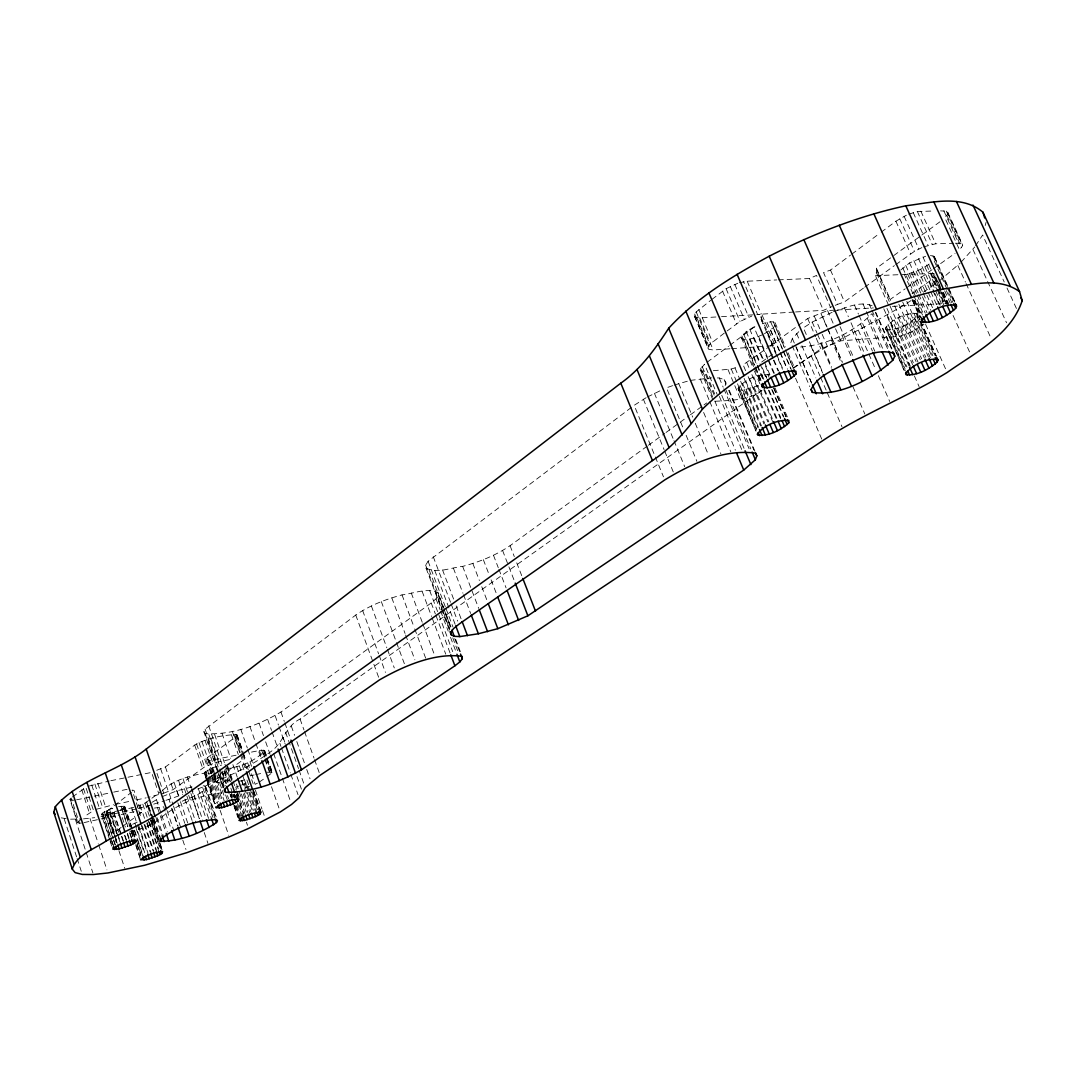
<?xml version="1.0" encoding="UTF-8"?>
<svg xmlns="http://www.w3.org/2000/svg" width="1076" height="1076" viewBox="0 0 1076 1076"><rect width="100%" height="100%" fill="white"/><g stroke="black" fill="none" stroke-linecap="round" stroke-linejoin="round"><path stroke-width="0.75" stroke-dasharray="5 3.75" d="M888.52 305.1L875.434 275.698L876.9 270.426L876.415 268.26L892.448 256.532M729.958 348.785L713.213 349.996L708.559 349.256L694.262 315.806L696.226 311.919L710.685 300.365M79.409 823.221L77.445 822.602L69.953 799.71L71.137 797.975L79.409 823.221L81.44 823.059M712.796 399.694L700.22 369.673L704.484 364.226L717.154 394.394M707.833 348.032L709.864 344.28L725.829 331.919M985.212 225.516L986.073 222.342M77.445 822.602L82.664 817.881M761.916 321.32L761.028 317.003L761.781 314.353L756.751 314.636M725.17 385.585L726.031 382.72L724.175 379.613L719.279 377.958L713.146 377.905M753.657 366.512L741.364 337.662L746.219 331.583L753.899 326.969L767.645 359.088M755.984 431.167L738.042 388.718C744.323 379.344 758.217 373.601 769.367 374.878M775.177 352.242L774.37 348.113L775.177 345.544L761.781 314.353M109.617 839.657L101.332 814.613L104.359 811.775L109.523 809.381L112.576 808.278L121.453 834.989M121.171 827.336L113.168 833.819L105.973 812.084L131.339 792.42M764.39 333.802L773.348 327.709L775.648 323.889L773.335 321.899L770.591 321.778L762.844 323.378M119.49 810.712L124.924 806.691L118.575 806.61M790.847 342.639L792.34 338.496L798.863 331.61M152.684 818.836L148.569 806.583L149.308 804.727M216.774 769.044L203.915 731.815L205.099 729.151L355.752 615.055C369.66 605.371 385.746 599.292 402.02 594.894C413.668 593.602 426.822 587.483 438.053 592.688L450.965 626.851M903.894 370.023L885.44 327.965C892.394 318.899 906.059 312.067 917.465 313.842L920.182 319.922M206.767 781.001L204.453 772.353L212.766 767.726L221.737 764.982M947.7 212.08L962.401 244.239L962.603 245.691L959.51 249.888L944.903 217.89L947.929 213.586L947.7 212.08L946.302 211.138L940.532 210.883M197.728 788.99C223.835 778.674 249.982 767.336 272.537 750.389C283.687 741.431 286.229 725.601 300.083 719.05L761.512 390.507M182.234 801.19C190.371 797.477 200.849 795.124 205.933 787.296L204.924 786.045L202.006 785.534L213.559 819.226M930.444 255.469L934.385 256.545L933.712 259.867L952.919 302.302M210.963 773.644L205.839 758.768L235.563 737.02L236.801 734.531C222.651 735.15 207.278 737.894 194.702 745.076L165.408 766.959L156.02 770.537L163.7 793.187L147.842 797.491M912.125 293.708L932.206 279.262L934.95 275.523M885.777 329.148C897.209 330.803 910.686 324.064 917.734 315.053L917.465 313.842M211.474 775.123L213.519 781.082L244.696 758.715L243.539 753.335M225.543 768.883C240.042 767 254.501 761.593 264.723 750.833L261.629 750.107L248.112 752.756M266.902 776.832L272.336 772.474L268.529 761.647M449.459 630.146L426.029 568.101L425.652 565.156L428.1 561.255L631.491 407.347M961.124 262.1L974.775 246.969M975.65 245.637L982.63 235.025L1004.231 281.979M203.915 731.815L205.207 733.63C231.501 735.258 258.455 725.305 280.957 712.003L431.22 602.937L436.009 598.848L438.349 595.351L438.053 592.688M900.76 270.049L909.543 262.921L925.656 256.249M811.748 383.285L796.186 347.212C824.122 346.499 852.461 333.385 872.044 313.587L888.063 349.781M939.2 281.011L960.048 263.23M129.887 826.233L130.909 825.332M913.053 293.963L904.243 274.313C914.291 273.089 923.854 268.462 931.668 262.1M72.469 796.939L85.851 787.35L93.491 810.484L84.009 816.872M712.003 299.343L726.098 288.691L737.786 283.257M727.161 330.924L740.059 321.468L751.828 316.062M707.147 362.222L728.519 346.257M729.851 345.261L755.231 326.31M863.382 288.166L844.499 301.885L837.505 304.414L823.543 272.578L830.497 270.076L850.524 255.106M851.856 254.111L879.886 233.169M881.231 232.174L895.904 221.212L906.382 215.213M140.405 815.554L137.325 806.354L145.018 803.073L150.6 799.172M151.891 798.217L160.983 791.573M162.274 790.631C176.41 777.37 196.195 774.76 214.393 771.196M745.614 370.695L743.112 364.791L768.815 346.97M770.16 345.988L807.673 318.536L827.565 310.56L835.743 310.09M893.779 255.55L920.505 236.021M921.836 235.039L941.877 220.378M122.529 826.355L136.047 816.536M137.392 815.554L141.454 812.609L134.016 790.416L132.092 790.08L139.006 810.726M163.7 793.187L173.101 789.609L204.521 766.973L216.02 762.44L229.914 759.495M761.673 362.047L772.474 354.206M864.727 287.184L894.412 265.611M895.77 264.642L914.465 251.34L922.334 247.399M426.029 568.101C437.3 573.844 450.817 567.63 462.653 566.38C479.358 561.941 495.727 555.472 510.064 545.693L647.053 446.244M648.411 445.262L664.686 433.44M666.044 432.458L689.097 415.726M690.456 414.731L702.668 405.881M704.027 404.885L706.73 402.922M129.833 831.412L144.52 827.807L153.922 823.503C173.034 806.26 196.128 795.298 221.858 792.837M793.765 368.1L820.84 348.826L840.813 340.836L899.402 336.385L911.291 332.121L924.042 324.212M876.9 270.426L890.726 301.468L890.296 299.397L905.145 288.839M906.49 287.87L932.139 269.619M933.484 268.664L955.085 253.29M923.383 292.215L937.949 282.046M259.262 782.077L265.624 777.706M646.125 397.703L634.168 405.316L663.462 476.829M792.945 368.18C830.484 341.253 873.994 324.562 912.69 299.545M832.125 312.296L812.219 322.101L803.382 327.871L806.718 335.551M715.15 401.254C731.33 400.447 748.95 400.218 762.628 390.252M151.985 802.333L159.382 798.056M647.496 396.95L661.942 389.862M132.604 824.27L137.54 821.997L148.044 853.389M241.535 785.103L246.552 782.803L249.255 790.578M257.473 783.167L255.173 784.31L251.434 773.59M778.352 279.854L809.515 278.523L816.509 275.416L830.443 307.238L837.505 304.414M741.364 337.662L742.023 338.9L746.542 339.666L754.222 338.066L763.018 334.542M795.594 311.946L823.409 310.345L830.443 307.238M738.042 388.718L738.647 389.768L742.87 390.319L758.217 385.477L773.577 421.604M162.328 796.576L176.787 790.873L194.366 786.314M88.676 786.139L109.227 781.042M96.315 809.273L113.626 804.74M101.332 814.613L105.219 815.097L116.719 811.896M833.497 311.677C845.87 307.965 860.329 300.298 873.039 306.149M672.594 385.665L666.461 387.844L683.596 429.203M674.127 385.114L688.815 380.783M713.348 370.709L731.263 369.028L739.091 366.58M908.695 214.164L917.371 211.528L933.968 210.977M923.49 246.888L935.649 243.781L953.645 243.27M165.919 800.342L182.732 794.572M238.657 786.153L235.779 787.04L244.951 813.483M241.508 780.356L244.171 788.022L249.645 786.475M137.943 808.56L152.133 804.606M153.666 804.135L164.386 800.826M238.859 781.351L246.754 779.401L258.213 812.299M136.343 808.991L101.023 816.684M739.306 282.732L747.188 281.199L776.711 279.935M120.256 810.376L134.46 807.242M212.833 772.729L205.691 773.913L204.077 773.16M105.973 812.084L109.644 812.555L118.616 810.726M84.009 822.602L119.53 814.935M121.144 814.586L134.056 811.788M115.253 804.404L129.927 801.284M136.437 799.912L146.215 797.841M213.788 774.074L217.204 782.79L233.263 779.374M250.937 775.635L254.151 774.949M255.752 774.612L263.781 772.904M76.531 799.831L92.671 796.482M94.284 796.146L112.052 792.461M113.666 792.124L129.819 788.762M110.855 780.705L151.595 772.42L158.737 793.563M205.839 758.768L209.551 760.611L236.868 755.056M154.419 808.076L163.579 806.785L165.193 811.546M266.996 772.218L272.336 772.474M690.254 380.393L711.613 377.891M83.498 818.863L94.715 817.666M793.967 312.04L757.585 314.421L743.543 281.656M731.64 348.664L765.13 346.27M766.811 346.149L775.177 345.544M70.586 819.172L81.884 818.984M73.962 800.262L69.953 799.71M892.434 306.378L946.974 303.513L933.403 273.492L899.993 274.636M694.262 315.806L695.002 317.084L699.696 317.931L719.831 316.774M721.512 316.667L755.07 314.73M837.37 309.996L873.349 307.911M875.434 275.698L898.352 274.716M955.286 243.216L961.029 243.364L962.401 244.239M700.22 369.673L700.893 370.763L705.224 371.368L714.625 393.776M61.238 817.854L68.985 819.078M139.544 812.313L141.454 812.609M213.519 781.082L216.518 782.01M243.633 757.087L245.126 757.894M933.403 273.492L934.721 274.245M148.569 806.583L152.859 816.926M1007.015 288.032L1016.78 309.242M973.027 249.619L1006.544 322.773M947.929 213.586L962.603 245.691M946.302 211.138L961.029 243.364M946.961 215.577L961.608 247.614M943.813 210.842L958.555 243.122M957.882 265.503L965.414 282.06M966.1 283.566L991.467 339.249M920.841 211.152L935.649 243.781M917.371 211.528L932.193 244.212M934.385 256.545L955.058 302.181M934.64 257.971L954.587 302.006M913.228 212.564L928.037 245.261M932.959 255.698L946.759 286.176M947.458 287.695L954.358 302.934M946.342 290.587L951.87 302.8M944.674 290.843L950.148 302.934M943.612 292.578L948.454 303.284M938.111 281.737L940.142 286.229M942.858 292.228L948.279 304.212M935.636 277.016L948.481 305.45M953.067 315.47L970.243 353.453M928.655 264.508L938.891 287.171M939.577 288.677L946.409 303.782M934.089 277.245L940.168 290.681M940.841 292.174L946.248 304.118M931.09 273.304L944.674 303.378M922.926 256.949L936.752 287.548M937.438 289.067L944.351 304.374M904.082 216.249L918.85 248.959M932.206 279.262L937.6 291.192M938.272 292.685L944.997 307.601M924.889 266.942L941.903 304.669M929.422 281.468L934.129 291.892M934.802 293.385L940.168 305.288M918.433 258.549L932.246 289.148M932.932 290.681L939.832 305.988M899.724 218.657L914.465 251.34M920.599 269.242L930.121 290.359M930.794 291.865L936.914 305.436M913.874 260.594L934.533 306.485M895.904 221.212L910.605 253.855M916.106 271.246L933.067 308.933M909.543 262.921L922.603 291.973M923.289 293.506L930.848 310.318M911.681 272.82L928.628 310.52M905.75 265.395L918.097 292.887M918.783 294.407L927.001 312.739M907.633 273.869L916.443 293.492M917.129 294.999L925.252 313.116M902.751 267.83L923.961 315.093M913.726 295.47L922.535 315.12M914.788 300.204L921.54 315.255M925.589 324.279L945.831 369.445M914.412 300.5L921.231 315.712M913.242 299.854L921.379 318.012M912.152 299.262L920.33 317.501M912.461 300.608L919.926 317.286M920.868 321.442L936.51 356.358M917.734 315.053L919.765 319.599M920.451 321.119L936.066 355.981M916.106 313.156L935.178 355.739M916.9 316.707L934.506 356.048M913.739 313.035L932.838 355.685M915.03 318.671L931.924 356.438M906.786 301.361L918.662 327.911M910.552 313.493L930.323 357.73M912.26 320.823L928.44 357.03M902.697 302.074L915.219 330.076M906.732 314.501L925.817 357.245M908.763 323.015L924.244 357.676M898.81 304.145L911.291 332.121M902.549 315.994L921.621 358.752M904.795 325.1L920.249 359.747M894.707 305.961L907.176 333.937M876.415 268.26L890.296 299.397M898.312 317.877L918.03 362.141M876.563 272.914L890.35 303.876M900.625 326.943L916.039 361.576M890 305.934L903.114 335.389M894.304 319.989L913.295 362.706M896.51 328.422L912.582 364.576M886.947 308.382L899.402 336.385M890.793 322.208L910.43 366.405M887.243 314.864L909.623 365.235M914.371 375.914L919.119 386.607M883.813 308.825L896.268 336.855M892.73 329.431L908.803 365.598M888.036 324.374L906.947 366.997M889.556 329.902L906.288 367.629M886.22 326.337L905.077 368.88M887.175 329.807L905.279 370.615M885.44 327.965L904.27 370.426M875.743 312.242L892.596 350.278M875.313 312.349L892.085 350.225M869.314 304.32L871.345 308.906M872.017 310.426L889.61 350.171M862.992 303.97L865.709 310.103M866.382 311.636L883.342 350.009M867.471 318.657L881.392 350.184M854.505 305.14L858.446 314.098M859.105 315.577L874.882 351.368M860.571 324.172L872.434 351.099M858.298 330.09L875.689 369.593M878.366 375.672L889.731 401.496M830.497 270.076L844.499 301.885M844.431 307.776L848.372 316.748M850.995 322.719L864.795 354.098M851.829 329.767L862.306 353.641M840.047 326.633L853.806 358.039M841.835 335.08L851.936 358.16M827.565 310.56L834.855 327.212M835.514 328.731L840.813 340.836M809.515 278.523L823.409 310.345M822.494 316.573L827.067 327.037M827.713 328.53L842.064 361.415M820.934 313.479L842.373 362.518M852.945 386.741L864.835 413.991M831.237 339.774L841.298 362.841M814.276 316.156L821.526 332.807M822.185 334.327L827.457 346.432M812.219 322.101L816.913 332.887M817.572 334.434L831.64 366.768M820.719 343.526L831.425 368.167M807.673 318.536L815.581 336.707M816.24 338.227L820.84 348.826M809.381 341.697L822.696 372.417M810.954 346.136L822.615 372.995M811.331 355.981L819.993 375.968M820.652 377.501L826.65 391.341M827.31 392.888L841.97 426.715M796.617 333.466L799.253 339.586M801.902 345.705L815.81 377.851M792.34 338.496L811.425 382.693M792.151 345.665L809.811 386.62M775.056 322.625L785.534 346.956M788.062 352.74L794.707 368.248M775.056 325.638L784.834 348.355M785.493 349.875L793.308 368.059M773.335 321.899L784.485 347.804M787.107 353.896L793.671 369.135M795.567 378.214L821.835 439.304M773.348 327.709L790.914 368.543M770.591 321.778L782.413 349.256M783.059 350.776L790.941 369.095M770.645 329.996L779.723 351.139M780.369 352.646L787.511 369.256M767.013 322.289L779.481 351.314M780.14 352.847L786.704 368.126M747.188 281.199L761.243 313.923M761.028 317.003L774.37 348.113M767.121 332.323L776.186 353.439M776.832 354.945L783.301 370.036M761.068 319.33L782.521 369.256M774.007 360.164L778.526 370.722M773.442 360.151L778.029 370.87M758.62 336.492L774.747 374.179M768.291 360.621L774.182 374.381M734.773 284.333L748.802 317.138M754.222 338.066L763.879 360.689M764.525 362.195L770.322 375.766M775.097 388.086L788.17 418.9M749.757 329.216L762.817 359.787M765.426 365.907L769.34 375.08M773.913 388.073L786.179 416.802M730.268 286.377L744.269 319.168M767.753 374.3L769.058 377.34M773.604 387.992L785.937 416.883M772.326 389.889L783.92 417.071M765.197 374.273L766.502 377.313M771.694 389.499L783.395 416.91M750.107 339.155L759.764 361.792M762.333 367.817L766.838 378.389M746.219 331.583L765.762 377.38M726.098 288.691L740.059 321.468M769.152 390.4L780.732 417.555M761.862 374.798L763.812 379.371M768.358 390.05L780.705 419.008M746.542 339.666L756.845 363.836M757.491 365.356L763.933 380.46M743.543 333.869L756.536 364.36M757.181 365.88L763.678 381.133M743.785 339.586L754.747 365.302M755.392 366.822L761.189 380.433M741.889 335.941L761.324 381.59M722.547 291.139L736.482 323.876M764.592 389.485L777.423 419.613M757.975 375.847L761.23 383.473M763.825 389.579L776.818 420.097M754.276 367.696L760.759 383.217M750.053 360.689L753.832 369.566M754.451 371.045L760.113 384.347M753.819 377.326L772.635 421.59M746.852 362.787L749.367 368.691M751.868 374.596L759.4 392.323M754.128 387.279L768.829 421.9M749.663 379.169L767.807 421.9M748.129 376.6L755.648 394.314M750.026 388.745L764.713 423.379M745.816 381.213L763.92 423.917M744.094 378.375L751.599 396.089M746.193 389.794L761.512 425.948M742.534 383.338L760.597 426.002M735.043 368.019L740.046 379.828M740.678 381.308L747.551 397.542M742.87 390.319L758.836 428.033M740.046 385.383L758.069 427.979M731.263 369.028L736.885 382.33M737.504 383.796L757.544 431.113M738.513 387.225L756.495 429.741M738.647 389.768L755.917 430.629M727.981 369.539L740.476 399.115M698.835 309.592L712.5 341.993M699.696 317.931L713.213 349.996M696.226 311.919L709.864 344.28M729.246 390.332L754.922 451.248M724.175 379.613L726.112 384.213M728.694 390.332L753.859 450.037M696.858 317.81L710.389 349.929M694.679 314.044L708.277 346.337M726.044 390.117L750.819 448.921M695.002 317.084L708.559 349.256M719.279 377.958L723.166 387.185M723.812 388.732L749.071 448.732M721.754 395.322L744.417 449.217M719.4 396.439L742.131 450.521M702.063 366.297L714.706 396.425M702.601 371.341L712.648 395.269M714.8 401.066L735.379 450.145M700.611 368.153L713.227 398.228M700.247 378.846L709.165 400.137M709.797 401.657L730.819 451.866M703.637 412.458L720.839 453.668M678.714 383.473L692.715 417.125M695.257 423.245L708.627 455.377M686.138 435.323L696.912 461.362M654.396 393.224L673.334 439.142M673.966 440.662L684.699 466.688M643.367 399.196L664.08 449.607M664.712 451.126L673.495 472.512M510.064 545.693L514.301 556.615M516.722 562.842L522.183 576.884M502.586 550.495L515.229 583.152M493.48 555.256L498.269 567.671M498.874 569.231L506.07 587.859M483.339 559.668L488.719 573.629M491.1 579.843L496.48 593.804M472.848 563.461L479.385 580.542M481.766 586.743L487.132 600.731M462.653 566.38L478.699 608.384M453.413 568.222L462.922 593.185M463.527 594.746L470.656 613.481M442.505 569.85L453.803 599.628M456.184 605.896L461.537 620.005M433.238 556.682L450.521 602.264M451.113 603.838L457.663 621.121M434.771 570.509L455.135 624.295M428.1 561.255L445.276 606.662M445.868 608.222L452.969 627.012M455.659 639.265L460.353 651.679M429.149 569.917L443.742 608.518M444.321 610.065L450.736 627.039M438.349 595.351L443.016 607.711M445.356 613.898L450.615 627.806M454.704 638.619L459.95 652.527M425.652 565.156L442.142 608.787M442.734 610.348L449.795 629.057M435.108 591.06L449.835 630.052M452.781 637.839L458.08 651.881M436.009 598.848L440.071 609.621M440.649 611.155L448.208 631.168M450.521 637.315L456.332 652.715M429.674 590.576L452.714 651.666M431.22 602.937L435.363 613.939M435.955 615.512L450.171 653.226M422.115 591.302L431.584 616.454M432.162 618.028L445.773 654.195M411.274 592.984L422.249 622.278M422.828 623.824L434.395 654.652M402.02 594.894L414.152 627.362M414.731 628.909L425.706 658.283M391.785 597.826L405.06 633.455M405.639 635.001L414.865 659.79M381.321 601.605L404.912 665.17M371.368 605.949L386.835 647.779M387.414 649.339L394.287 667.927M362.639 610.536L378.604 653.845M379.182 655.392L385.45 672.419M355.752 615.055L379.008 678.297M300.083 719.05L303.983 729.972M304.535 731.532L314.004 758.069M314.569 759.643L319.585 773.684M291.287 726.018L294.595 735.325M296.801 741.525L304.521 763.247M306.727 769.448L310.036 778.755M280.957 712.003L284.279 721.377M284.844 722.938L290.385 738.553M285.57 732.151L298.496 768.573M299.061 770.16L304.669 785.991M283.069 737.289L285.288 743.57M296.976 776.563L301.428 789.138M275.133 715.688L278.442 725.036M278.993 726.596L285.059 743.718M279.854 743.301L280.957 746.421M281.509 747.968L290.318 772.877M290.87 774.438L298.012 794.666M267.682 719.494L271.529 730.389M272.067 731.936L277.568 747.484M273.627 753.482L290.493 801.338M259.087 723.193L263.472 735.621M265.651 741.835L270.036 754.276M264.723 750.833L266.35 755.46M264.4 750.295L266.579 756.482M267.13 758.029L272.026 771.976M264.279 751.613L271.878 773.24M263.351 750.039L270.977 771.748M263.122 752.595L264.75 757.222M265.288 758.768L270.708 774.195M261.629 750.107L264.36 757.867M264.898 759.414L269.269 771.842M259.356 750.47L262.087 758.244M271.461 786.69L279.773 810.362M249.928 726.515L255.389 742.063M255.927 743.624L261.387 759.172M240.782 729.259L247.319 747.955M247.87 749.515L253.371 765.224M249.982 761.727L251.596 766.314M247.682 762.884L249.296 767.47M237.177 735.11L243.015 751.815M236.801 734.531L242.651 751.263M243.176 752.783L244.763 757.343M236.76 735.971L242.046 751.129M242.584 752.649L244.696 758.715M247.171 766.65L248.274 769.797M248.812 771.371L253.196 783.92M255.389 790.201L261.966 809.044M262.504 810.618L265.247 818.473M235.657 734.249L242.033 752.528M235.563 737.02L240.849 752.178M241.374 753.684L243.499 759.75M245.032 764.014L247.157 770.134M253.721 790.927L261.347 812.77M233.815 734.289L240.19 752.595M253.398 790.443L261.024 812.326M232.255 731.263L239.881 753.133M240.419 754.693L245.866 770.308M252.752 790.107L259.814 810.376M252.86 791.815L259.948 812.151M252.147 792.608L258.106 809.744M231.38 734.652L238.294 754.505M242.181 765.049L244.857 772.702M249.793 792.138L256.841 812.367M244.454 779.791L248.274 790.766M248.825 792.34L255.927 812.73M239.343 765.91L242.006 773.577M242.544 775.11L246.808 787.35M244.225 783.96L253.425 810.389M241.764 780.463L253.223 813.416M236.707 766.556L239.37 774.222M244.239 792.877L250.721 811.533M243.23 793.913L249.78 812.757M222.006 733.254L230.721 758.351M232.9 764.619L237.258 777.168M241.36 793.927L247.83 812.582M236.505 783.987L246.31 812.259M227.735 766.314L232.618 780.382M233.008 780.907L236.249 790.282M236.424 791.344L238.966 798.096M237.056 794.559L239.222 800.84M239.773 802.414L243.579 813.402M227.171 766.099L232.577 781.701M236.908 794.182L237.984 797.303M239.894 803.409L243.687 814.357M246.404 822.185L247.48 825.305M227.117 767.632L232.012 781.741M236.357 794.263L237.433 797.397M214.595 734.37L224.4 762.682M224.951 764.256L230.95 781.566M235.711 795.177L236.787 798.284M239.047 804.835L242.826 815.742M225.799 769.286L230.143 781.835M234.501 794.384L235.577 797.531M234.164 794.155L235.254 797.289M237.433 803.57L242.315 817.693M224.669 769.838L228.435 780.732M233.29 794.747L234.366 797.867M230.815 788.103L232.429 792.783M232.967 794.344L234.057 797.464M236.747 805.252L240.526 816.173M208.704 725.829L222.221 764.902M224.386 771.156L228.179 782.091M236.169 806.22L239.961 817.195M223.902 771.263L227.709 782.265M230.977 791.68L233.142 797.962M231.219 794.451L232.295 797.572M234.998 805.386L238.778 816.307M230.681 794.613L231.77 797.746M234.474 805.588L239.356 819.683M222.234 771.062L226.552 783.503M230.318 794.397L231.394 797.518M210.909 738.674L218.899 761.741M230.116 794.263L231.192 797.397M233.895 805.211L238.226 817.706M234.07 806.314L237.863 817.262M208.865 734.491L219.786 766.099M221.979 772.407L225.799 783.476M219.975 768.815L225.947 786.112M205.099 729.151L218.549 768.089M219.087 769.649L224.481 785.224M208.045 739.346L216.02 762.44M219.961 773.819L224.265 786.26M227.48 795.608L228.556 798.715M205.207 733.63L223.848 787.565M217.312 770.591L223.203 787.659M215.832 766.61L223.431 788.627M225.61 794.922L227.238 799.629M204.951 740.275L212.94 763.382M216.935 774.922L221.764 788.923M222.302 790.483L224.992 798.271M212.766 767.726L213.855 770.873M214.393 772.447L224.171 800.759M209.551 760.611L213.371 771.694M213.922 773.281L217.204 782.79M208.852 759.79L213.236 772.487M201.884 741.391L209.847 764.498M214.433 777.397L222.49 800.759M207.614 759.172L215.294 781.432M209.928 768.937L221.306 801.97M211.609 778.096L219.665 801.486M199.02 742.615L206.982 765.735M207.48 770.174L209.107 774.881M209.645 776.455L218.307 801.607M208.636 776.953L217.769 803.476M220.123 810.309L228.717 835.285M196.572 743.879L204.521 766.973M205.624 771.344L207.238 776.052M207.776 777.625L216.424 802.75M205.691 773.913L206.767 777.047M207.305 778.607L215.899 803.611M204.453 772.353L206.081 777.06M206.619 778.634L215.254 803.732M194.702 745.076L202.638 768.156M204.494 773.698L206.646 779.952M207.184 781.512L216.33 808.116M207.305 782.561L215.926 807.632M205.933 787.296L217.433 820.759M204.924 786.045L216.451 819.63M205.005 789.179L215.375 819.374M202.221 791.586L211.447 818.527M198.428 788.869L208.959 819.603M197.769 794.33L205.879 818.056M191.34 786.838L202.934 820.719M187.291 776.832L191.017 787.753M191.555 789.313L194.756 798.688M190.909 793.456L199.437 818.446M204.238 832.501L207.977 843.436M191.945 797.249L199.504 819.361M183.001 778.647L190.465 800.504M184.319 788.56L186.417 794.734M186.942 796.28L195.899 822.535M178.535 780.396L182.799 792.891M184.924 799.132L192.16 820.652M173.962 782.077L178.737 796.132M176.787 790.873L179.934 800.154M180.459 801.701L188.34 824.888M177.849 802.79L184.83 823.328M165.408 766.959L173.101 789.609M169.268 793.617L172.94 804.445M173.465 805.991L180.808 827.646M160.647 768.708L168.34 791.358M168.986 799.401L170.048 802.535M172.173 808.789L177.997 826.005M182.772 840.1L185.96 849.489M171.568 808.224L177.459 825.628M167.036 810.484L173.828 830.591M165.731 813.133L171.084 828.977M156.423 799.549L161.118 813.443M161.642 814.989L167.372 831.977M157.567 807.861L159.705 814.223M160.243 815.81L165.61 831.694M157.177 817.747L163.404 836.24M155.926 817.316L161.561 834.061M153.962 818.567L160.687 838.54M153.37 818.446L159.544 836.778M153.196 820.369L158.871 837.222M146.699 802.023L151.339 815.823M151.851 817.357L153.922 823.503M147.533 806.018L150.707 815.447M151.232 817.02L161.992 848.991M152.093 820.477L162.597 851.708M161.171 848.09L151.743 820.06L150.707 820.961L160.122 848.964M150.896 820.329L160.351 848.466M145.018 803.073L152.227 824.539M149.564 822.037L158.495 848.655M149.013 822.01L158.925 851.546M142.799 804.202L149.994 825.655M147.183 822.481L157.163 852.246M146.766 823.14L155.617 849.556M140.176 805.319L144.789 819.105M144.951 824.741L153.881 851.398M144.103 824.27L152.953 850.672M142.019 825.655L151.474 853.9M141.238 825.319L150.075 851.735M138.858 827.767L147.17 852.649M131.756 807.915L136.881 823.248M137.392 824.794L138.925 829.394M134.863 823.14L145.879 856.092M136.127 828.466L144.44 853.362M134.702 830.551L143.592 857.209M134.258 830.457L137.903 841.365M138.414 842.925L142.583 855.38M124.924 806.691L141.507 855.77M132.469 830.026L135.092 837.868M137.177 844.135L140.835 855.111M124.399 806.206L135.872 840.598M124.655 807.444L136.101 841.741M137.069 844.66L140.714 855.568M123.094 806.032L130.922 829.515M131.164 830.484L134.581 840.464M135.845 844.539L140.014 857.034M123.606 808.412L129.308 825.534M131.393 831.775L133.989 839.562M131.191 831.613L133.276 837.868M135.885 845.682L140.566 859.764M121.117 806.166L127.896 826.543M129.981 832.811L131.554 837.518M121.844 809.529L127.546 826.637M129.618 832.864L131.178 837.532M122.234 817.585L125.367 827M127.452 833.281L130.061 841.123M127.264 834.048L128.811 838.715M125.058 835.595L127.156 841.876M124.48 835.218L126.026 839.885M121.965 836.563L124.063 842.844M113.706 812.999L120.929 834.774M121.453 836.321L123 840.988M112.038 812.138L118.71 832.232M109.523 809.381L120.996 843.961M110.64 813.94L117.876 835.729M118.387 837.276L119.934 841.957M109.644 812.555L116.827 834.223M107.183 810.457L114.944 834.384M97.822 783.368L105.475 806.475M106.726 810.578L118.172 845.158M107.748 814.653L114.984 836.455M115.495 838.016L117.042 842.696M106.201 811.371L113.41 833.147M106.497 812.528L113.693 834.25M115.226 839.576L116.289 842.764M118.925 850.712L124.722 868.224M104.359 811.775L113.195 838.486M113.72 840.06L115.28 844.768M105.219 815.097L112.967 838.486M113.478 840.047L115.549 846.287M94.876 784.068L102.529 807.202M102.61 812.905L111.433 839.576M111.944 841.15L114.029 847.431M103.229 815.245L113.558 846.476M101.574 813.873L112.98 848.359M91.756 785.023L99.396 808.157M110.129 841.23L112.724 849.058M83.484 788.573L91.11 811.694M81.736 789.73L89.348 812.837M89.981 818.392L98.198 843.342M98.71 844.902L106.914 869.838M70.142 798.957L78.05 823.059M75.401 819.455L85.703 850.928M86.214 852.501L92.913 872.959M64.17 818.809L76.611 856.953M77.136 858.54L81.278 871.264"/><path stroke-width="1.5" d="M53.8 812.34L55.32 806.664C79.368 778.943 117.997 771.479 146.215 749.084L620.798 383.177C641.067 368.88 655.351 348.759 668.68 328.261C696.818 297.581 732.931 275.886 769.205 256.209C812.582 234.191 858.164 216.088 905.804 205.798C930.807 202.786 961.594 194.164 982.913 212.174L1019.564 291.636L1022.2 300.688C1010.875 334.999 974.91 352.834 947.189 372.457C906.691 397.219 861.97 414.3 822.494 440.824L320.137 775.245L305.234 787.578L299.115 797.787L291.583 804.431L280.325 811.936L248.569 828.439L229.255 836.846L187.009 852.622L144.668 865.252L107.95 872.959L93.437 874.532L82.314 874.438L75.132 872.623L72.267 869.112L53.8 812.34L55.32 814.384M72.267 869.112C77.122 854.438 94.5 848.977 106.268 840.948C126.511 830.605 147.641 821.741 166.35 808.668L652.46 460.568C672.782 447.186 688.115 428.45 702.44 409.122C732.205 379.949 768.829 359.196 805.52 340.043C849.61 318.415 895.568 300.244 943.437 289C967.97 285.759 997.546 275.712 1019.564 291.636M450.05 631.693L451.221 634.8L454.233 636.306L459.802 636.602L478.376 633.764L497.838 628.68L527.886 615.795L743.745 470.077L755.379 459.748L756.845 455.82L755.567 452.767M795.917 374.112L796.011 371.287C783.92 369.902 769.017 376.237 762.064 386.257L762.669 387.4C774.639 389.001 787.403 382.276 795.917 374.112L793.967 369.566M788.762 422.855L788.816 420.42C777.585 419.6 764.014 425.114 757.262 434.193L757.84 435.175C768.977 436.21 780.665 430.265 788.762 422.855L787.471 419.828M892.73 360.325L894.761 356.277L893.941 353.332C876.953 347.763 859.052 358.51 843.369 364.401C831.842 371.126 816.805 376.654 811.116 389.647L812.353 392.39C840.383 396.385 872.3 378.765 892.73 360.325L888.722 351.287M216.464 822.548L217.433 820.759L216.451 819.63C196.814 820.369 174.272 826.798 159.894 840.289L161.077 841.351C180.58 840.975 200.418 833.483 216.464 822.548L215.375 819.374M955.663 308.355L956.443 305.234C944.082 303.244 929.395 310.87 921.688 320.54L921.971 321.832C934.022 323.984 946.799 316.156 955.663 308.355L953.605 303.809M937.223 362.101L937.868 359.397C926.369 358.093 912.999 364.67 905.615 373.466L905.911 374.569C917.142 376.062 928.817 369.202 937.223 362.101L935.192 357.555M459.815 661.942L462.29 658.714L462.115 656.333C434.65 652.513 403.285 666.232 379.572 679.844L229.255 785.211L225.556 788.331L224.279 790.766L225.489 792.326C251.959 792.595 278.496 782.615 301.468 769.77L454.906 665.802L459.815 661.942L456.923 654.248M135.025 842.669L135.872 840.598L127.156 841.876L118.172 845.158L112.724 849.058L119.1 848.924L130.882 844.929L135.025 842.669L133.989 839.562M161.682 853.631L162.597 851.708L154.406 852.972L145.879 856.092L140.566 859.764L146.511 859.59L157.701 855.77L161.682 853.631L160.647 850.524M237.877 801.405L239.128 799.159C231.058 799.32 221.858 802.104 215.926 807.632L221.817 807.713L233.546 803.745L237.877 801.405L236.787 798.284M259.733 814.411L261.024 812.326C253.317 812.568 244.723 815.272 238.953 820.396L244.44 820.41L255.59 816.617L259.733 814.411L258.657 811.291M756.845 455.82L755.15 453.104C723.328 449.163 691.411 463.581 664.726 479.936L458.86 624.255L453.561 628.572L450.978 632.163L451.221 634.8M1020.815 297.675L1022.2 300.688M972.973 205.072L1010.082 285.624M956.429 201.468L993.847 283.042M933.739 201.669L971.346 284.145M955.273 303.526L956.645 306.566M950.834 304.454L953.565 310.507M905.804 205.798L943.437 289M947.095 305.288L950.498 312.847M942.589 306.176L946.678 315.228M937.6 306.942L942.347 317.501M933.739 310.439L937.815 319.491M929.314 312.04L933.376 321.078M925.938 314.622L929.314 322.168M923.208 316.626L925.925 322.666M921.379 318.012L923.41 322.558M873.806 213.734L911.332 297.46M936.739 357.501L938.097 360.527M933.282 359.451L935.3 363.984M929.113 358.537L932.488 366.082M924.916 359.182L928.951 368.221M921.581 362.76L924.943 370.279M917.384 364.589L920.733 372.121M913.255 366.082L916.604 373.601M909.462 367.118L912.811 374.65M907.633 370.642L909.637 375.174M905.938 372.121L907.283 375.147M839.253 225.18L876.496 309.189M892.757 351.731L894.761 356.277M882.064 351.691L888.023 365.194M873.093 352.592L881.002 370.548M862.965 355.134L872.138 376.022M803.812 239.571L840.652 323.62M852.609 359.707L862.051 381.254M841.97 364.387L851.372 385.921M832.098 369.7L840.8 389.714M823.261 374.488L831.022 392.404M769.205 256.209L805.52 340.043M816.845 380.326L822.669 393.803M812.407 384.778L816.294 393.803M811.048 389.377L812.353 392.39M791.559 370.063L794.155 376.116M788.157 370.763L791.398 378.322M783.947 371.543L787.834 380.595M779.172 372.229L783.691 382.774M737.073 274.259L772.797 357.649M775.393 375.685L779.253 384.724M770.967 377.272L774.828 386.311M784.565 418.577L787.134 424.616M767.484 379.895L770.698 387.441M782.01 420.568L784.579 426.594M764.565 381.967L767.148 388.006M762.481 383.46L764.404 388.006M778.069 421.12L781.27 428.651M761.378 384.374L762.669 387.4M773.577 421.604L777.423 430.642M770.107 424.912L773.308 432.431M765.345 424.885L769.179 433.924M708.882 292.86L743.96 375.564M762.144 427.454L765.332 434.986M759.468 429.539L762.023 435.578M758.19 432.619L759.468 435.645M752.111 452.014L755.379 459.748M745.063 450.75L750.887 464.617M685.815 311.125L720.221 392.982M736.67 453.211L743.745 470.077M668.68 328.261L702.44 409.122M658.001 343.58L691.142 423.379M649.527 356.183L682.171 435.067M636.979 369.498L669.124 447.576M620.798 383.177L652.46 460.568M522.788 578.444L535.512 611.181M515.229 583.152L527.886 615.795M507.267 590.953L518.645 620.448M497.677 596.911L508.423 624.833M488.316 603.824L497.838 628.68M479.291 609.931L487.603 631.72M471.248 615.042L478.376 633.764M462.129 621.565L467.482 635.674M455.726 625.842L459.802 636.602M451.907 630.132L454.233 636.306M460.541 654.073L462.29 658.714M450.763 654.8L454.906 665.802M290.937 740.113L301.468 769.77M285.611 745.278L295.537 773.308M278.106 749.044L287.991 777.033M270.574 755.823L279.33 780.692M261.925 760.732L270.116 784.068M253.855 766.65L260.943 786.906M246.417 771.869L252.403 789.058M256.841 812.367L257.931 815.473M254.501 813.51L255.59 816.617M251.259 813.093L252.887 817.747M237.796 778.728L242.154 791.277M248.368 814.142L249.995 818.809M245.489 815.043L247.117 819.71M231.488 783.14L234.77 792.582M242.826 815.742L244.44 820.41M234.904 799.428L235.994 802.535M241.064 817.72L242.14 820.84M239.316 817.868L240.392 820.988M231.932 799.078L233.546 803.745M226.888 786.623L229.08 792.945M229.094 800.275L230.708 804.942M224.4 789.152L225.489 792.326M226.068 801.378L227.682 806.045M223.028 802.319L224.642 807M220.203 803.032L221.817 807.713M218.307 805.036L219.383 808.157M211.447 818.527L213.626 824.862M206.417 819.63L209.134 827.538M200.042 820.934L203.27 830.416M192.698 822.225L196.451 833.281M185.368 824.902L189.12 835.958M177.997 827.202L181.75 838.285M146.215 749.084L166.35 808.668M171.622 830.564L174.837 840.074M166.148 833.295L168.824 841.244M162.072 835.581L164.13 841.674M135.051 756.818L154.984 816.052M160.055 838.298L161.077 841.351M158.925 851.546L159.974 854.667M156.141 851.116L157.701 855.77M153.478 852.232L155.038 856.886M121.279 764.834L141.023 823.799M150.6 853.281L152.16 857.949M147.694 854.196L149.255 858.863M145.475 856.469L146.511 859.59M143.095 856.94L144.13 860.06M131.689 839.092L133.249 843.759M129.335 840.262L130.882 844.929M105.3 772.958L124.856 831.735M126.538 841.445L128.098 846.113M123.511 842.548L125.058 847.215M120.458 843.503L122.005 848.17M118.078 845.803L119.1 848.924M115.549 846.287L116.571 849.408M113.558 846.476L114.581 849.596M86.941 782.387L106.268 840.948M72.132 791.398L91.245 849.623M61.48 799.602L80.364 857.411M55.32 806.664L73.988 863.988M982.913 212.174L984.715 217.984"/></g></svg>
